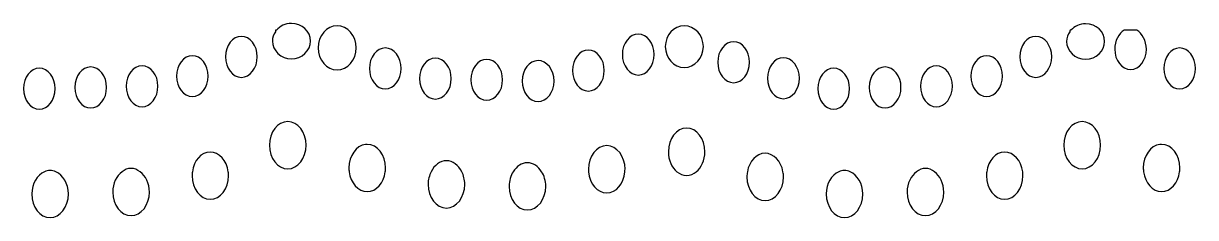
# Model space of a CAD drawing. Header units: centimetres. Extents: x -13.4 to 13.4, y -13.4 to 13.3.
# Drawn here: x -6.39 to -0.05, y -13.13 to -12.08 of the extents above; entities that cross this region are included whole.
import ezdxf

# ---------------------------------------------------------------- set-up
doc = ezdxf.new("R2010")
doc.units = ezdxf.units.CM
doc.header["$MEASUREMENT"] = 0
doc.layers.add('Layer 1', color=7, linetype='Continuous')

msp = doc.modelspace()

# ---------------------------------------------------------------- linework, layer by layer
at = {"layer": 'Layer 1', "color": 22, "lineweight": 25}
for points, knots in [([(-4.94026, -12.07863), (-4.88343, -12.07863), (-4.83691, -12.12149), (-4.83691, -12.17454), (-4.83691, -12.17454), (-4.83691, -12.22751), (-4.88343, -12.27045), (-4.94026, -12.27045), (-4.94026, -12.27045), (-4.99709, -12.27045), (-5.04279, -12.22758), (-5.04279, -12.17454), (-5.04279, -12.17454), (-5.04279, -12.15586), (-5.03689, -12.13882), (-5.02708, -12.1241), (-5.02708, -12.1241), (-5.02644, -12.12133), (-5.0262, -12.11848), (-5.02543, -12.11583), (-5.02543, -12.11583), (-5.02543, -12.11583), (-5.0213, -12.11583), (-5.0213, -12.11583), (-5.0213, -12.11583), (-5.00246, -12.09318), (-4.97335, -12.07862), (-4.94027, -12.07862), (-4.94027, -12.07862), (-4.94027, -12.07862), (-4.94026, -12.07863), (-4.94026, -12.07863)], [0, 0, 0, 0, 0.1111111, 0.1111111, 0.1111111, 0.1111111, 0.2222222, 0.2222222, 0.2222222, 0.2222222, 0.3333333, 0.3333333, 0.3333333, 0.3333333, 0.4444444, 0.4444444, 0.4444444, 0.4444444, 0.5555556, 0.5555556, 0.5555556, 0.5555556, 0.6666667, 0.6666667, 0.6666667, 0.6666667, 0.7777778, 0.7777778, 0.7777778, 0.7777778, 1, 1, 1, 1]), ([(-4.69304, -12.09186), (-4.63621, -12.09186), (-4.58969, -12.14496), (-4.58969, -12.21093), (-4.58969, -12.21093), (-4.58969, -12.27683), (-4.63621, -12.33082), (-4.69304, -12.33082), (-4.69304, -12.33082), (-4.74987, -12.33082), (-4.79557, -12.27689), (-4.79557, -12.21093), (-4.79557, -12.21093), (-4.79557, -12.14491), (-4.74988, -12.09186), (-4.69304, -12.09186)], [0, 0, 0, 0, 0.2, 0.2, 0.2, 0.2, 0.4, 0.4, 0.4, 0.4, 0.6, 0.6, 0.6, 0.6, 1, 1, 1, 1]), ([(-2.81532, -12.09186), (-2.75849, -12.09186), (-2.71197, -12.14203), (-2.71197, -12.20431), (-2.71197, -12.20431), (-2.71197, -12.26652), (-2.75849, -12.31758), (-2.81532, -12.31758), (-2.81532, -12.31758), (-2.87215, -12.31758), (-2.91785, -12.26658), (-2.91785, -12.20431), (-2.91785, -12.20431), (-2.91785, -12.14197), (-2.87216, -12.09186), (-2.81532, -12.09186)], [0, 0, 0, 0, 0.2, 0.2, 0.2, 0.2, 0.4, 0.4, 0.4, 0.4, 0.6, 0.6, 0.6, 0.6, 1, 1, 1, 1]), ([(-0.64408, -12.08028), (-0.58725, -12.08028), (-0.54155, -12.12315), (-0.54155, -12.17619), (-0.54155, -12.17619), (-0.54155, -12.22931), (-0.58724, -12.27293), (-0.64408, -12.27293), (-0.64408, -12.27293), (-0.70091, -12.27293), (-0.74743, -12.22924), (-0.74743, -12.17619), (-0.74743, -12.17619), (-0.74743, -12.157), (-0.74053, -12.13915), (-0.73007, -12.1241), (-0.73007, -12.1241), (-0.72943, -12.12133), (-0.72919, -12.11848), (-0.72842, -12.11583), (-0.72842, -12.11583), (-0.72842, -12.11583), (-0.72346, -12.11583), (-0.72346, -12.11583), (-0.72346, -12.11583), (-0.70458, -12.09421), (-0.67628, -12.08028), (-0.64408, -12.08028)], [0, 0, 0, 0, 0.125, 0.125, 0.125, 0.125, 0.25, 0.25, 0.25, 0.25, 0.375, 0.375, 0.375, 0.375, 0.5, 0.5, 0.5, 0.5, 0.625, 0.625, 0.625, 0.625, 0.75, 0.75, 0.75, 0.75, 1, 1, 1, 1]), ([(-5.21063, -12.14889), (-5.16329, -12.14889), (-5.12464, -12.19841), (-5.12464, -12.25968), (-5.12464, -12.25968), (-5.12464, -12.32096), (-5.16329, -12.3713), (-5.21063, -12.3713), (-5.21063, -12.3713), (-5.25797, -12.37156), (-5.29662, -12.32096), (-5.29662, -12.25968), (-5.29662, -12.25968), (-5.29662, -12.1984), (-5.25797, -12.14889), (-5.21063, -12.14889)], [0, 0, 0, 0, 0.2, 0.2, 0.2, 0.2, 0.4, 0.4, 0.4, 0.4, 0.6, 0.6, 0.6, 0.6, 1, 1, 1, 1]), ([(-3.06419, -12.13649), (-3.01685, -12.13675), (-2.9782, -12.186), (-2.9782, -12.24729), (-2.9782, -12.24729), (-2.9782, -12.30839), (-3.01685, -12.35891), (-3.06419, -12.35891), (-3.06419, -12.35891), (-3.11153, -12.35891), (-3.15018, -12.30857), (-3.15018, -12.24729), (-3.15018, -12.24729), (-3.15018, -12.18584), (-3.11153, -12.13649), (-3.06419, -12.13649)], [0, 0, 0, 0, 0.2, 0.2, 0.2, 0.2, 0.4, 0.4, 0.4, 0.4, 0.6, 0.6, 0.6, 0.6, 1, 1, 1, 1]), ([(-0.91363, -12.14889), (-0.86629, -12.14889), (-0.82764, -12.19841), (-0.82764, -12.25968), (-0.82764, -12.25968), (-0.82764, -12.32096), (-0.86629, -12.3713), (-0.91363, -12.3713), (-0.91363, -12.3713), (-0.96097, -12.37156), (-0.99962, -12.32096), (-0.99962, -12.25968), (-0.99962, -12.25968), (-0.99962, -12.1984), (-0.96097, -12.14889), (-0.91363, -12.14889)], [0, 0, 0, 0, 0.2, 0.2, 0.2, 0.2, 0.4, 0.4, 0.4, 0.4, 0.6, 0.6, 0.6, 0.6, 1, 1, 1, 1]), ([(-0.4349, -12.11582), (-0.4349, -12.11582), (-0.36793, -12.11582), (-0.36793, -12.11582), (-0.36793, -12.11582), (-0.33713, -12.13272), (-0.31584, -12.17239), (-0.31584, -12.21835), (-0.31584, -12.21835), (-0.31584, -12.27963), (-0.35367, -12.32914), (-0.401, -12.32914), (-0.401, -12.32914), (-0.4484, -12.32914), (-0.48699, -12.27962), (-0.48699, -12.21835), (-0.48699, -12.21835), (-0.48699, -12.17239), (-0.46572, -12.13272), (-0.4349, -12.11582)], [0, 0, 0, 0, 0.1666667, 0.1666667, 0.1666667, 0.1666667, 0.3333333, 0.3333333, 0.3333333, 0.3333333, 0.5, 0.5, 0.5, 0.5, 0.6666667, 0.6666667, 0.6666667, 0.6666667, 1, 1, 1, 1]), ([(-4.43259, -12.21173), (-4.38525, -12.21173), (-4.3466, -12.26207), (-4.3466, -12.32335), (-4.3466, -12.32335), (-4.3466, -12.38445), (-4.38525, -12.43414), (-4.43259, -12.43414), (-4.43259, -12.43414), (-4.47993, -12.4344), (-4.51858, -12.38462), (-4.51858, -12.32335), (-4.51858, -12.32335), (-4.51858, -12.2619), (-4.47993, -12.21173), (-4.43259, -12.21173)], [0, 0, 0, 0, 0.2, 0.2, 0.2, 0.2, 0.4, 0.4, 0.4, 0.4, 0.6, 0.6, 0.6, 0.6, 1, 1, 1, 1]), ([(-3.33374, -12.22331), (-3.2864, -12.22331), (-3.24775, -12.27283), (-3.24775, -12.3341), (-3.24775, -12.3341), (-3.24775, -12.39538), (-3.2864, -12.44572), (-3.33374, -12.44572), (-3.33374, -12.44572), (-3.38108, -12.44546), (-3.41973, -12.39538), (-3.41973, -12.3341), (-3.41973, -12.3341), (-3.41973, -12.27282), (-3.38108, -12.22331), (-3.33374, -12.22331)], [0, 0, 0, 0, 0.2, 0.2, 0.2, 0.2, 0.4, 0.4, 0.4, 0.4, 0.6, 0.6, 0.6, 0.6, 1, 1, 1, 1]), ([(-2.54826, -12.17783), (-2.50092, -12.17757), (-2.46227, -12.22817), (-2.46227, -12.28945), (-2.46227, -12.28945), (-2.46227, -12.35073), (-2.50092, -12.40024), (-2.54826, -12.40024), (-2.54826, -12.40024), (-2.5956, -12.40024), (-2.63425, -12.35072), (-2.63425, -12.28945), (-2.63425, -12.28945), (-2.63425, -12.22817), (-2.5956, -12.17783), (-2.54826, -12.17783)], [0, 0, 0, 0, 0.2, 0.2, 0.2, 0.2, 0.4, 0.4, 0.4, 0.4, 0.6, 0.6, 0.6, 0.6, 1, 1, 1, 1]), ([(-0.13559, -12.21173), (-0.08825, -12.21173), (-0.0496, -12.26207), (-0.0496, -12.32335), (-0.0496, -12.32335), (-0.0496, -12.38445), (-0.08825, -12.43414), (-0.13559, -12.43414), (-0.13559, -12.43414), (-0.18293, -12.4344), (-0.22158, -12.38462), (-0.22158, -12.32335), (-0.22158, -12.32335), (-0.22158, -12.2619), (-0.18293, -12.21173), (-0.13559, -12.21173)], [0, 0, 0, 0, 0.2, 0.2, 0.2, 0.2, 0.4, 0.4, 0.4, 0.4, 0.6, 0.6, 0.6, 0.6, 1, 1, 1, 1]), ([(-5.47686, -12.25391), (-5.42952, -12.25365), (-5.39087, -12.30343), (-5.39087, -12.3647), (-5.39087, -12.3647), (-5.39087, -12.42615), (-5.42952, -12.4755), (-5.47686, -12.4755), (-5.47686, -12.4755), (-5.5242, -12.47524), (-5.56202, -12.42599), (-5.56202, -12.3647), (-5.56202, -12.3647), (-5.56202, -12.3036), (-5.52419, -12.25391), (-5.47686, -12.25391)], [0, 0, 0, 0, 0.2, 0.2, 0.2, 0.2, 0.4, 0.4, 0.4, 0.4, 0.6, 0.6, 0.6, 0.6, 1, 1, 1, 1]), ([(-4.16139, -12.26714), (-4.11405, -12.26688), (-4.0754, -12.31666), (-4.0754, -12.37793), (-4.0754, -12.37793), (-4.0754, -12.43938), (-4.11405, -12.48873), (-4.16139, -12.48873), (-4.16139, -12.48873), (-4.20873, -12.48847), (-4.24655, -12.43922), (-4.24655, -12.37793), (-4.24655, -12.37793), (-4.24655, -12.31683), (-4.20872, -12.26714), (-4.16139, -12.26714)], [0, 0, 0, 0, 0.2, 0.2, 0.2, 0.2, 0.4, 0.4, 0.4, 0.4, 0.6, 0.6, 0.6, 0.6, 1, 1, 1, 1]), ([(-3.88358, -12.27376), (-3.83624, -12.2735), (-3.79759, -12.32327), (-3.79759, -12.38455), (-3.79759, -12.38455), (-3.79759, -12.446), (-3.83624, -12.49534), (-3.88358, -12.49535), (-3.88358, -12.49535), (-3.93092, -12.49509), (-3.96957, -12.44584), (-3.96957, -12.38455), (-3.96957, -12.38455), (-3.96957, -12.32345), (-3.93092, -12.27376), (-3.88358, -12.27376)], [0, 0, 0, 0, 0.2, 0.2, 0.2, 0.2, 0.4, 0.4, 0.4, 0.4, 0.6, 0.6, 0.6, 0.6, 1, 1, 1, 1]), ([(-3.60576, -12.28038), (-3.55842, -12.28012), (-3.51977, -12.32989), (-3.51977, -12.39117), (-3.51977, -12.39117), (-3.51977, -12.45262), (-3.55846, -12.50275), (-3.60576, -12.50279), (-3.60576, -12.50279), (-3.6531, -12.50279), (-3.69175, -12.45245), (-3.69175, -12.39117), (-3.69175, -12.39117), (-3.69175, -12.33007), (-3.6531, -12.28038), (-3.60576, -12.28038)], [0, 0, 0, 0, 0.2, 0.2, 0.2, 0.2, 0.4, 0.4, 0.4, 0.4, 0.6, 0.6, 0.6, 0.6, 1, 1, 1, 1]), ([(-2.27871, -12.26466), (-2.23137, -12.26466), (-2.19272, -12.315), (-2.19272, -12.37628), (-2.19272, -12.37628), (-2.19272, -12.43738), (-2.23137, -12.48707), (-2.27871, -12.48707), (-2.27871, -12.48707), (-2.32605, -12.48733), (-2.3647, -12.43756), (-2.3647, -12.37628), (-2.3647, -12.37628), (-2.3647, -12.31483), (-2.32605, -12.26466), (-2.27871, -12.26466)], [0, 0, 0, 0, 0.2, 0.2, 0.2, 0.2, 0.4, 0.4, 0.4, 0.4, 0.6, 0.6, 0.6, 0.6, 1, 1, 1, 1]), ([(-1.17987, -12.25391), (-1.1325, -12.25365), (-1.09388, -12.30343), (-1.09388, -12.3647), (-1.09388, -12.3647), (-1.09388, -12.42615), (-1.1325, -12.4755), (-1.17987, -12.4755), (-1.17987, -12.4755), (-1.22721, -12.47524), (-1.26503, -12.42599), (-1.26503, -12.3647), (-1.26503, -12.3647), (-1.26503, -12.3036), (-1.2272, -12.25391), (-1.17987, -12.25391)], [0, 0, 0, 0, 0.2, 0.2, 0.2, 0.2, 0.4, 0.4, 0.4, 0.4, 0.6, 0.6, 0.6, 0.6, 1, 1, 1, 1]), ([(-6.30369, -12.32172), (-6.25635, -12.32198), (-6.2177, -12.37123), (-6.2177, -12.43252), (-6.2177, -12.43252), (-6.2177, -12.49362), (-6.25635, -12.54414), (-6.30369, -12.54414), (-6.30369, -12.54414), (-6.35099, -12.54414), (-6.38968, -12.4938), (-6.38968, -12.43252), (-6.38968, -12.43252), (-6.38968, -12.37107), (-6.35103, -12.32173), (-6.30369, -12.32172)], [0, 0, 0, 0, 0.2, 0.2, 0.2, 0.2, 0.4, 0.4, 0.4, 0.4, 0.6, 0.6, 0.6, 0.6, 1, 1, 1, 1]), ([(-6.02587, -12.3151), (-5.97853, -12.31536), (-5.93988, -12.36461), (-5.93988, -12.4259), (-5.93988, -12.4259), (-5.93988, -12.487), (-5.97853, -12.53752), (-6.02587, -12.53752), (-6.02587, -12.53752), (-6.07317, -12.53752), (-6.11186, -12.48718), (-6.11186, -12.4259), (-6.11186, -12.4259), (-6.11186, -12.36445), (-6.07321, -12.3151), (-6.02587, -12.3151)], [0, 0, 0, 0, 0.2, 0.2, 0.2, 0.2, 0.4, 0.4, 0.4, 0.4, 0.6, 0.6, 0.6, 0.6, 1, 1, 1, 1]), ([(-5.74806, -12.30849), (-5.70072, -12.30875), (-5.66207, -12.358), (-5.66207, -12.41929), (-5.66207, -12.41929), (-5.66207, -12.48043), (-5.70072, -12.53091), (-5.74806, -12.53091), (-5.74806, -12.53091), (-5.7954, -12.53091), (-5.83405, -12.48057), (-5.83405, -12.41929), (-5.83405, -12.41929), (-5.83405, -12.35783), (-5.7954, -12.3085), (-5.74806, -12.30849)], [0, 0, 0, 0, 0.2, 0.2, 0.2, 0.2, 0.4, 0.4, 0.4, 0.4, 0.6, 0.6, 0.6, 0.6, 1, 1, 1, 1]), ([(-2.00669, -12.32172), (-1.95935, -12.32198), (-1.9207, -12.37123), (-1.9207, -12.43252), (-1.9207, -12.43252), (-1.9207, -12.49362), (-1.95935, -12.54414), (-2.00669, -12.54414), (-2.00669, -12.54414), (-2.05399, -12.54414), (-2.09268, -12.4938), (-2.09268, -12.43252), (-2.09268, -12.43252), (-2.09268, -12.37107), (-2.05403, -12.32173), (-2.00669, -12.32172)], [0, 0, 0, 0, 0.2, 0.2, 0.2, 0.2, 0.4, 0.4, 0.4, 0.4, 0.6, 0.6, 0.6, 0.6, 1, 1, 1, 1]), ([(-1.72888, -12.3151), (-1.68154, -12.31536), (-1.64289, -12.36461), (-1.64289, -12.4259), (-1.64289, -12.4259), (-1.64289, -12.487), (-1.68154, -12.53752), (-1.72888, -12.53752), (-1.72888, -12.53752), (-1.77618, -12.53752), (-1.81487, -12.48718), (-1.81487, -12.4259), (-1.81487, -12.4259), (-1.81487, -12.36445), (-1.77622, -12.3151), (-1.72888, -12.3151)], [0, 0, 0, 0, 0.2, 0.2, 0.2, 0.2, 0.4, 0.4, 0.4, 0.4, 0.6, 0.6, 0.6, 0.6, 1, 1, 1, 1]), ([(-1.45106, -12.30849), (-1.40372, -12.30875), (-1.36507, -12.358), (-1.36507, -12.41929), (-1.36507, -12.41929), (-1.36507, -12.48043), (-1.40369, -12.53091), (-1.45106, -12.53091), (-1.45106, -12.53091), (-1.4984, -12.53091), (-1.53705, -12.48057), (-1.53705, -12.41929), (-1.53705, -12.41929), (-1.53705, -12.35783), (-1.4984, -12.3085), (-1.45106, -12.30849)], [0, 0, 0, 0, 0.2, 0.2, 0.2, 0.2, 0.4, 0.4, 0.4, 0.4, 0.6, 0.6, 0.6, 0.6, 1, 1, 1, 1]), ([(-4.9601, -12.61111), (-4.90546, -12.61085), (-4.86088, -12.66849), (-4.86088, -12.73927), (-4.86088, -12.73927), (-4.86088, -12.81001), (-4.90546, -12.8676), (-4.9601, -12.86743), (-4.9601, -12.86743), (-5.01474, -12.86743), (-5.05932, -12.81005), (-5.05932, -12.73927), (-5.05932, -12.73927), (-5.05932, -12.66849), (-5.01474, -12.61111), (-4.9601, -12.61111)], [0, 0, 0, 0, 0.2, 0.2, 0.2, 0.2, 0.4, 0.4, 0.4, 0.4, 0.6, 0.6, 0.6, 0.6, 1, 1, 1, 1]), ([(-0.6631, -12.61111), (-0.60846, -12.61085), (-0.56388, -12.66849), (-0.56388, -12.73927), (-0.56388, -12.73927), (-0.56388, -12.81001), (-0.60845, -12.8676), (-0.6631, -12.86743), (-0.6631, -12.86743), (-0.71774, -12.86743), (-0.76232, -12.81005), (-0.76232, -12.73927), (-0.76232, -12.73927), (-0.76232, -12.66849), (-0.71774, -12.61111), (-0.6631, -12.61111)], [0, 0, 0, 0, 0.2, 0.2, 0.2, 0.2, 0.4, 0.4, 0.4, 0.4, 0.6, 0.6, 0.6, 0.6, 1, 1, 1, 1]), ([(-2.80292, -12.64666), (-2.74828, -12.64666), (-2.7037, -12.70422), (-2.7037, -12.77482), (-2.7037, -12.77482), (-2.7037, -12.8205), (-2.72222, -12.86044), (-2.75, -12.88314), (-2.75, -12.88314), (-2.76526, -12.89559), (-2.78353, -12.90298), (-2.80292, -12.90298), (-2.80292, -12.90298), (-2.82231, -12.90298), (-2.83975, -12.89559), (-2.85501, -12.88314), (-2.85501, -12.88314), (-2.8828, -12.86045), (-2.90131, -12.82053), (-2.90131, -12.77482), (-2.90131, -12.77482), (-2.90131, -12.70405), (-2.85756, -12.64666), (-2.80292, -12.64666)], [0, 0, 0, 0, 0.1428571, 0.1428571, 0.1428571, 0.1428571, 0.2857143, 0.2857143, 0.2857143, 0.2857143, 0.4285714, 0.4285714, 0.4285714, 0.4285714, 0.5714286, 0.5714286, 0.5714286, 0.5714286, 0.7142857, 0.7142857, 0.7142857, 0.7142857, 1, 1, 1, 1]), ([(-4.54007, -12.73513), (-4.53674, -12.73487), (-4.53356, -12.73513), (-4.53015, -12.73513), (-4.53015, -12.73513), (-4.47547, -12.73539), (-4.43093, -12.79155), (-4.43093, -12.86246), (-4.43093, -12.86246), (-4.43093, -12.8693), (-4.43178, -12.87658), (-4.43258, -12.88313), (-4.43258, -12.88313), (-4.44005, -12.94433), (-4.48076, -12.99062), (-4.53015, -12.99062), (-4.53015, -12.99062), (-4.57954, -12.99062), (-4.62025, -12.94433), (-4.62772, -12.88313), (-4.62772, -12.88313), (-4.62852, -12.87658), (-4.62941, -12.86927), (-4.62937, -12.86246), (-4.62937, -12.86246), (-4.62937, -12.7961), (-4.58997, -12.74169), (-4.54007, -12.73513)], [0, 0, 0, 0, 0.125, 0.125, 0.125, 0.125, 0.25, 0.25, 0.25, 0.25, 0.375, 0.375, 0.375, 0.375, 0.5, 0.5, 0.5, 0.5, 0.625, 0.625, 0.625, 0.625, 0.75, 0.75, 0.75, 0.75, 1, 1, 1, 1]), ([(-3.23452, -12.74174), (-3.17988, -12.742), (-3.1353, -12.79912), (-3.1353, -12.8699), (-3.1353, -12.8699), (-3.1353, -12.87426), (-3.13663, -12.87886), (-3.13695, -12.88313), (-3.13695, -12.88313), (-3.14198, -12.94781), (-3.18327, -12.99806), (-3.23452, -12.99806), (-3.23452, -12.99806), (-3.28577, -12.99806), (-3.32788, -12.94781), (-3.33291, -12.88313), (-3.33291, -12.88313), (-3.33323, -12.87886), (-3.33374, -12.87426), (-3.33374, -12.8699), (-3.33374, -12.8699), (-3.33374, -12.79912), (-3.28916, -12.74174), (-3.23452, -12.74174)], [0, 0, 0, 0, 0.1428571, 0.1428571, 0.1428571, 0.1428571, 0.2857143, 0.2857143, 0.2857143, 0.2857143, 0.4285714, 0.4285714, 0.4285714, 0.4285714, 0.5714286, 0.5714286, 0.5714286, 0.5714286, 0.7142857, 0.7142857, 0.7142857, 0.7142857, 1, 1, 1, 1]), ([(-0.24307, -12.73513), (-0.23974, -12.73487), (-0.23656, -12.73513), (-0.23315, -12.73513), (-0.23315, -12.73513), (-0.17851, -12.73539), (-0.13393, -12.79155), (-0.13393, -12.86246), (-0.13393, -12.86246), (-0.13393, -12.8693), (-0.13478, -12.87658), (-0.13558, -12.88313), (-0.13558, -12.88313), (-0.14302, -12.94433), (-0.18376, -12.99062), (-0.23315, -12.99062), (-0.23315, -12.99062), (-0.28254, -12.99062), (-0.32322, -12.94433), (-0.33072, -12.88313), (-0.33072, -12.88313), (-0.33149, -12.87658), (-0.33237, -12.86927), (-0.33237, -12.86246), (-0.33237, -12.86246), (-0.33237, -12.7961), (-0.29297, -12.74169), (-0.24307, -12.73513)], [0, 0, 0, 0, 0.125, 0.125, 0.125, 0.125, 0.25, 0.25, 0.25, 0.25, 0.375, 0.375, 0.375, 0.375, 0.5, 0.5, 0.5, 0.5, 0.625, 0.625, 0.625, 0.625, 0.75, 0.75, 0.75, 0.75, 1, 1, 1, 1]), ([(-5.3793, -12.77647), (-5.33033, -12.77647), (-5.28968, -12.82264), (-5.28173, -12.88313), (-5.28173, -12.88313), (-5.2808, -12.89014), (-5.28008, -12.89724), (-5.28008, -12.90463), (-5.28008, -12.90463), (-5.28008, -12.97537), (-5.32466, -13.03296), (-5.3793, -13.03279), (-5.3793, -13.03279), (-5.43394, -13.03279), (-5.47769, -12.97537), (-5.47769, -12.90463), (-5.47769, -12.90463), (-5.47769, -12.89724), (-5.47697, -12.89015), (-5.47604, -12.88313), (-5.47604, -12.88313), (-5.46809, -12.82264), (-5.42827, -12.77629), (-5.3793, -12.77647)], [0, 0, 0, 0, 0.1428571, 0.1428571, 0.1428571, 0.1428571, 0.2857143, 0.2857143, 0.2857143, 0.2857143, 0.4285714, 0.4285714, 0.4285714, 0.4285714, 0.5714286, 0.5714286, 0.5714286, 0.5714286, 0.7142857, 0.7142857, 0.7142857, 0.7142857, 1, 1, 1, 1]), ([(-2.37793, -12.78309), (-2.33098, -12.78309), (-2.29129, -12.82626), (-2.28119, -12.88313), (-2.28119, -12.88313), (-2.27955, -12.89242), (-2.27871, -12.90133), (-2.27871, -12.91124), (-2.27871, -12.91124), (-2.27871, -12.98198), (-2.32329, -13.03957), (-2.37793, -13.0394), (-2.37793, -13.0394), (-2.43261, -13.0394), (-2.47639, -12.98198), (-2.47632, -12.91124), (-2.47632, -12.91124), (-2.47632, -12.90132), (-2.47547, -12.89243), (-2.47384, -12.88313), (-2.47384, -12.88313), (-2.46374, -12.82625), (-2.42494, -12.78309), (-2.37793, -12.78309)], [0, 0, 0, 0, 0.1428571, 0.1428571, 0.1428571, 0.1428571, 0.2857143, 0.2857143, 0.2857143, 0.2857143, 0.4285714, 0.4285714, 0.4285714, 0.4285714, 0.5714286, 0.5714286, 0.5714286, 0.5714286, 0.7142857, 0.7142857, 0.7142857, 0.7142857, 1, 1, 1, 1]), ([(-1.0823, -12.77647), (-1.03336, -12.77647), (-0.99268, -12.82264), (-0.98473, -12.88313), (-0.98473, -12.88313), (-0.98377, -12.89014), (-0.98308, -12.89724), (-0.98308, -12.90463), (-0.98308, -12.90463), (-0.98308, -12.97537), (-1.02765, -13.03296), (-1.0823, -13.03279), (-1.0823, -13.03279), (-1.13698, -13.03279), (-1.18069, -12.97537), (-1.18069, -12.90463), (-1.18069, -12.90463), (-1.18069, -12.89724), (-1.17993, -12.89015), (-1.17904, -12.88313), (-1.17904, -12.88313), (-1.17109, -12.82264), (-1.13124, -12.77629), (-1.0823, -12.77647)], [0, 0, 0, 0, 0.1428571, 0.1428571, 0.1428571, 0.1428571, 0.2857143, 0.2857143, 0.2857143, 0.2857143, 0.4285714, 0.4285714, 0.4285714, 0.4285714, 0.5714286, 0.5714286, 0.5714286, 0.5714286, 0.7142857, 0.7142857, 0.7142857, 0.7142857, 1, 1, 1, 1]), ([(-5.80759, -12.86494), (-5.78964, -12.86494), (-5.77333, -12.8723), (-5.75881, -12.88313), (-5.75881, -12.88313), (-5.72913, -12.90528), (-5.70837, -12.94573), (-5.70837, -12.9931), (-5.70837, -12.9931), (-5.70837, -13.06384), (-5.75295, -13.12126), (-5.80759, -13.12126), (-5.80759, -13.12126), (-5.86227, -13.12126), (-5.90681, -13.06401), (-5.90681, -12.9931), (-5.90681, -12.9931), (-5.90681, -12.94555), (-5.88605, -12.90525), (-5.85637, -12.88313), (-5.85637, -12.88313), (-5.84185, -12.87234), (-5.82557, -12.86494), (-5.80759, -12.86494)], [0, 0, 0, 0, 0.1428571, 0.1428571, 0.1428571, 0.1428571, 0.2857143, 0.2857143, 0.2857143, 0.2857143, 0.4285714, 0.4285714, 0.4285714, 0.4285714, 0.5714286, 0.5714286, 0.5714286, 0.5714286, 0.7142857, 0.7142857, 0.7142857, 0.7142857, 1, 1, 1, 1]), ([(-4.10186, -12.8236), (-4.06693, -12.8236), (-4.03598, -12.8477), (-4.01835, -12.88313), (-4.01835, -12.88313), (-4.00841, -12.90313), (-4.00264, -12.92623), (-4.00264, -12.95176), (-4.00264, -12.95176), (-4.00264, -13.0225), (-4.04722, -13.07992), (-4.10186, -13.07992), (-4.10186, -13.07992), (-4.1565, -13.07992), (-4.20108, -13.02249), (-4.20108, -12.95176), (-4.20108, -12.95176), (-4.20108, -12.9262), (-4.19448, -12.90309), (-4.18454, -12.88313), (-4.18454, -12.88313), (-4.16691, -12.84774), (-4.13679, -12.8236), (-4.10186, -12.8236)], [0, 0, 0, 0, 0.1428571, 0.1428571, 0.1428571, 0.1428571, 0.2857143, 0.2857143, 0.2857143, 0.2857143, 0.4285714, 0.4285714, 0.4285714, 0.4285714, 0.5714286, 0.5714286, 0.5714286, 0.5714286, 0.7142857, 0.7142857, 0.7142857, 0.7142857, 1, 1, 1, 1]), ([(-3.66364, -12.83434), (-3.63239, -12.83434), (-3.60489, -12.85388), (-3.58675, -12.88312), (-3.58675, -12.88312), (-3.57316, -12.90503), (-3.56443, -12.93217), (-3.56443, -12.9625), (-3.56443, -12.9625), (-3.56443, -13.03324), (-3.60901, -13.09048), (-3.66365, -13.09066), (-3.66365, -13.09066), (-3.71829, -13.09066), (-3.76287, -13.03324), (-3.76287, -12.9625), (-3.76287, -12.9625), (-3.76287, -12.93217), (-3.75413, -12.90507), (-3.74055, -12.88312), (-3.74055, -12.88312), (-3.72241, -12.85383), (-3.6949, -12.83434), (-3.66366, -12.83434), (-3.66366, -12.83434), (-3.66366, -12.83434), (-3.66364, -12.83434), (-3.66364, -12.83434)], [0, 0, 0, 0, 0.125, 0.125, 0.125, 0.125, 0.25, 0.25, 0.25, 0.25, 0.375, 0.375, 0.375, 0.375, 0.5, 0.5, 0.5, 0.5, 0.625, 0.625, 0.625, 0.625, 0.75, 0.75, 0.75, 0.75, 1, 1, 1, 1]), ([(-1.51059, -12.86494), (-1.49264, -12.86494), (-1.47633, -12.8723), (-1.46181, -12.88313), (-1.46181, -12.88313), (-1.43213, -12.90528), (-1.41137, -12.94573), (-1.41137, -12.9931), (-1.41137, -12.9931), (-1.41137, -13.06384), (-1.45595, -13.12126), (-1.51059, -13.12126), (-1.51059, -13.12126), (-1.56527, -13.12126), (-1.60981, -13.06401), (-1.60981, -12.9931), (-1.60981, -12.9931), (-1.60981, -12.94555), (-1.58905, -12.90525), (-1.55937, -12.88313), (-1.55937, -12.88313), (-1.54485, -12.87234), (-1.52857, -12.86494), (-1.51059, -12.86494)], [0, 0, 0, 0, 0.1428571, 0.1428571, 0.1428571, 0.1428571, 0.2857143, 0.2857143, 0.2857143, 0.2857143, 0.4285714, 0.4285714, 0.4285714, 0.4285714, 0.5714286, 0.5714286, 0.5714286, 0.5714286, 0.7142857, 0.7142857, 0.7142857, 0.7142857, 1, 1, 1, 1]), ([(-6.24581, -12.87569), (-6.23507, -12.87569), (-6.2249, -12.87903), (-6.21522, -12.88313), (-6.21522, -12.88313), (-6.17564, -12.89985), (-6.14659, -12.94697), (-6.14659, -13.00385), (-6.14659, -13.00385), (-6.14659, -13.07459), (-6.19117, -13.13201), (-6.24581, -13.13201), (-6.24581, -13.13201), (-6.30049, -13.13201), (-6.3442, -13.07459), (-6.3442, -13.00385), (-6.3442, -13.00385), (-6.3442, -12.94701), (-6.31598, -12.89986), (-6.2764, -12.88313), (-6.2764, -12.88313), (-6.26672, -12.87902), (-6.25654, -12.87569), (-6.24581, -12.87569)], [0, 0, 0, 0, 0.1428571, 0.1428571, 0.1428571, 0.1428571, 0.2857143, 0.2857143, 0.2857143, 0.2857143, 0.4285714, 0.4285714, 0.4285714, 0.4285714, 0.5714286, 0.5714286, 0.5714286, 0.5714286, 0.7142857, 0.7142857, 0.7142857, 0.7142857, 1, 1, 1, 1]), ([(-1.94881, -12.87569), (-1.93807, -12.87569), (-1.9279, -12.87903), (-1.91822, -12.88313), (-1.91822, -12.88313), (-1.87864, -12.89985), (-1.84959, -12.94697), (-1.84959, -13.00385), (-1.84959, -13.00385), (-1.84959, -13.07459), (-1.89417, -13.13201), (-1.94881, -13.13201), (-1.94881, -13.13201), (-2.00349, -13.13201), (-2.0472, -13.07459), (-2.0472, -13.00385), (-2.0472, -13.00385), (-2.0472, -12.94701), (-2.01898, -12.89986), (-1.9794, -12.88313), (-1.9794, -12.88313), (-1.96972, -12.87902), (-1.95954, -12.87569), (-1.94881, -12.87569)], [0, 0, 0, 0, 0.1428571, 0.1428571, 0.1428571, 0.1428571, 0.2857143, 0.2857143, 0.2857143, 0.2857143, 0.4285714, 0.4285714, 0.4285714, 0.4285714, 0.5714286, 0.5714286, 0.5714286, 0.5714286, 0.7142857, 0.7142857, 0.7142857, 0.7142857, 1, 1, 1, 1])]:
    msp.add_open_spline(points, degree=3, knots=knots, dxfattribs=at)

doc.saveas('drawing.dxf')
